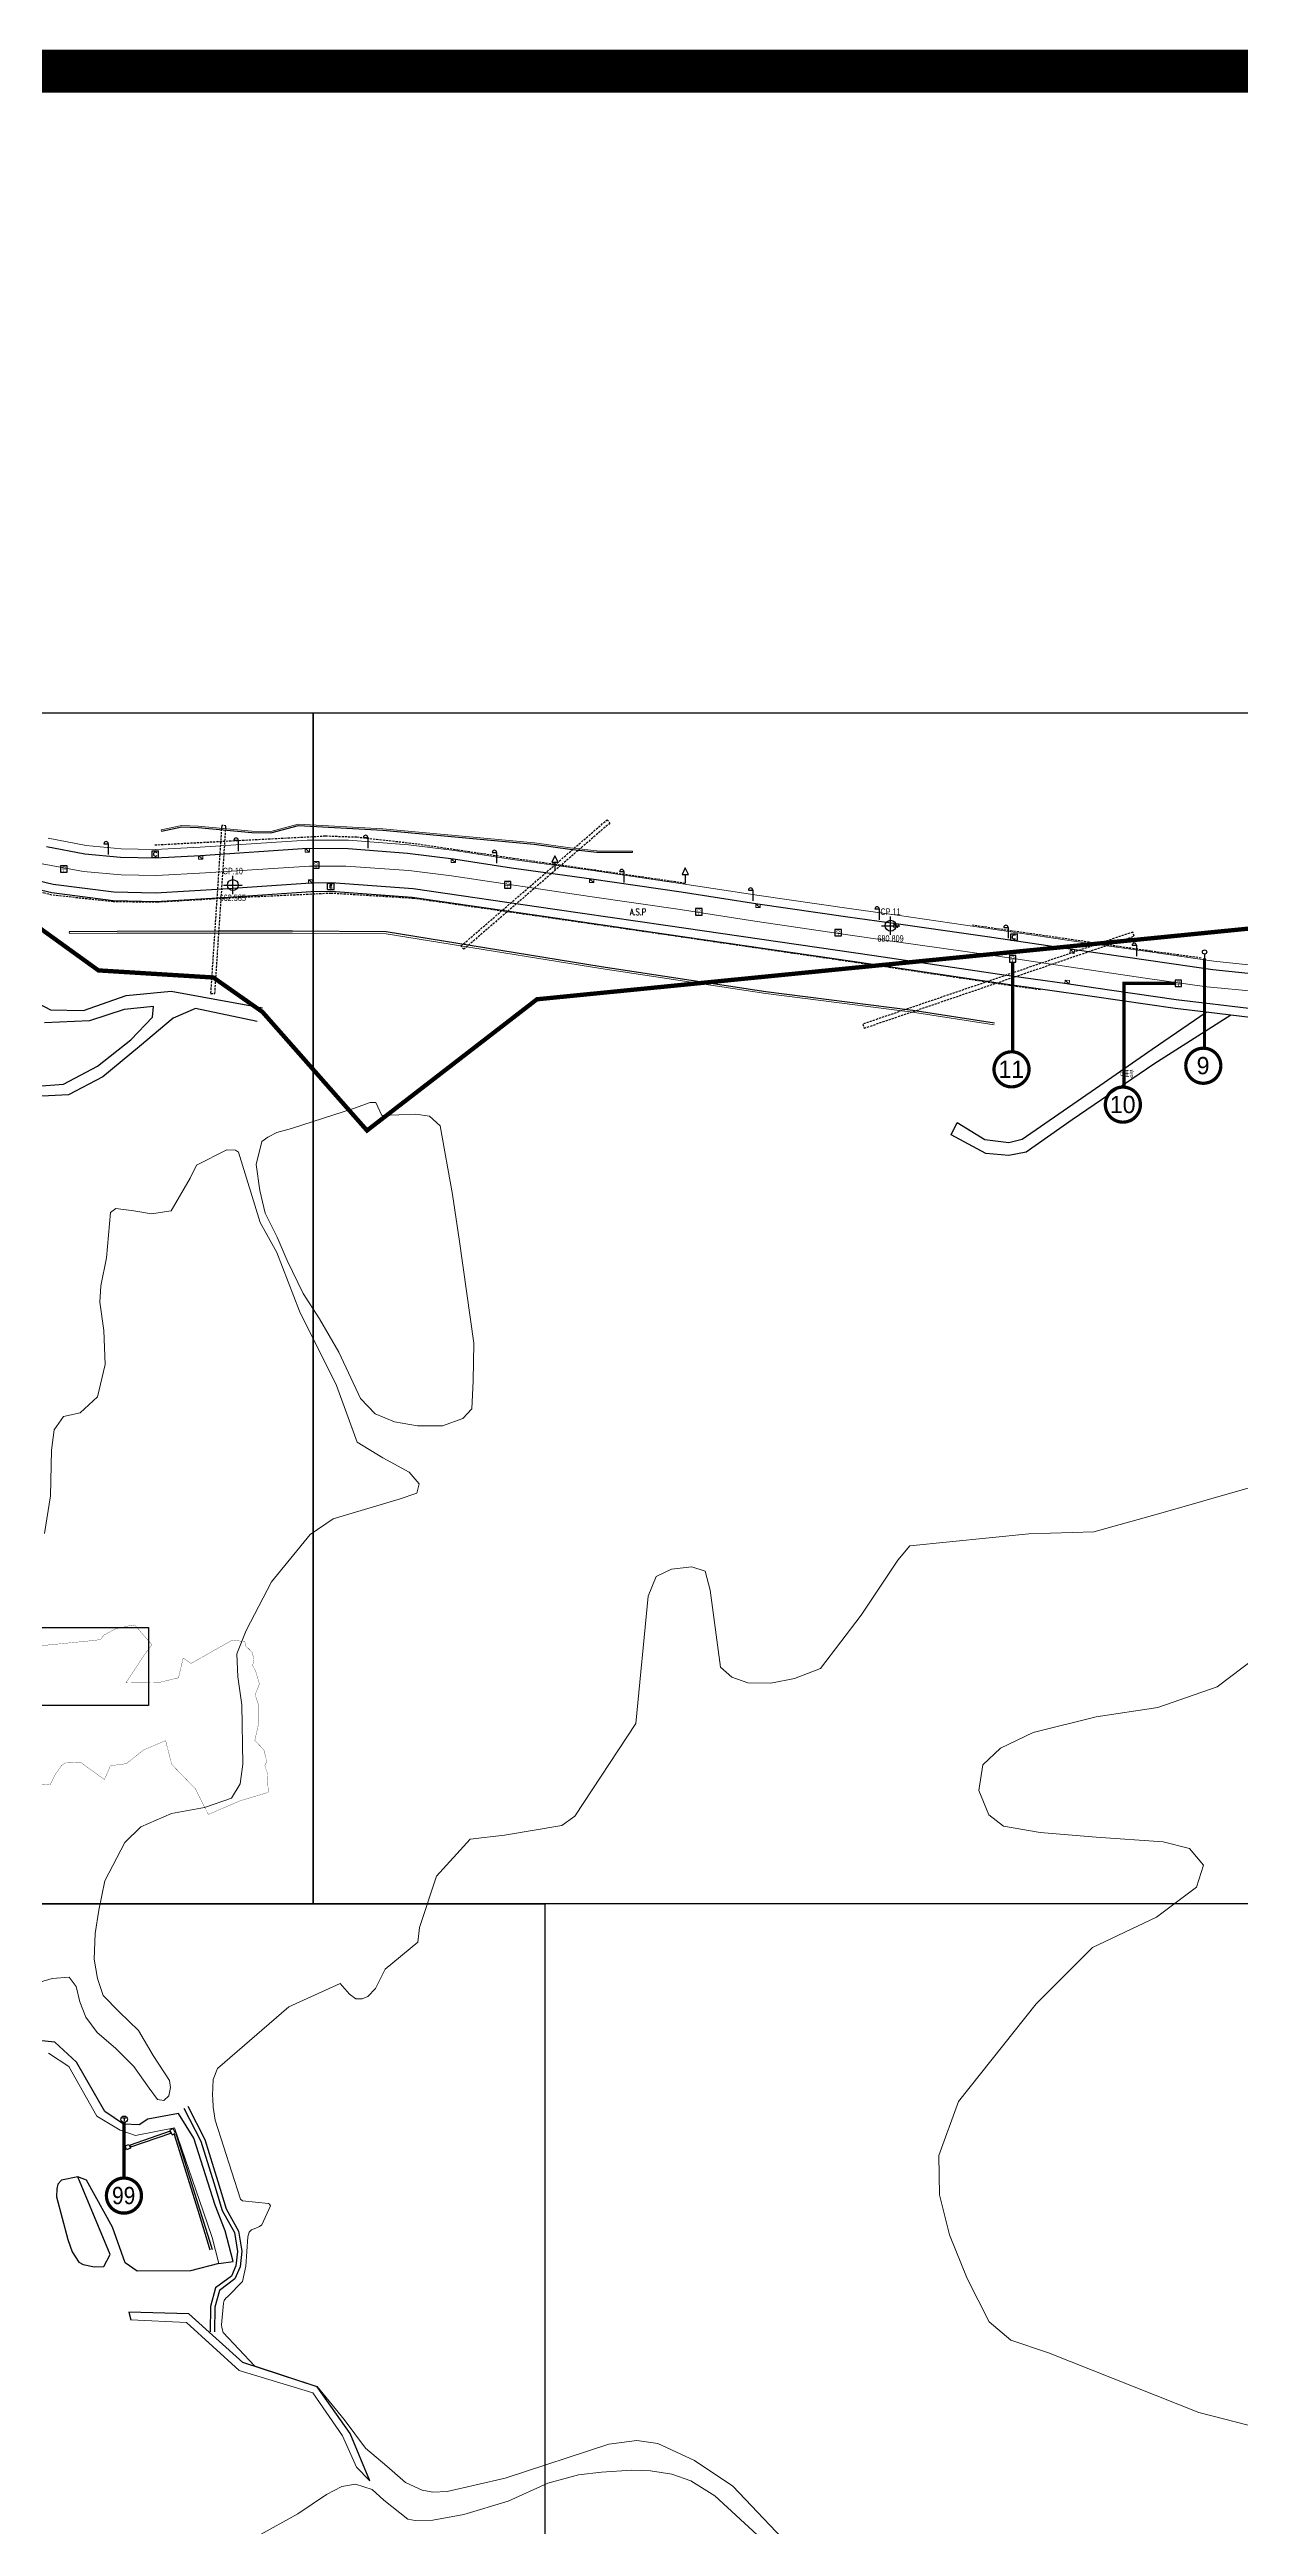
# Model space of a CAD drawing. Extents: x 120542 to 122291, y 586607 to 587713.
# Drawn here: x 121195 to 121470, y 587141 to 587713 of the extents above; entities that cross this region are included whole.
import ezdxf
from ezdxf.enums import TextEntityAlignment as Align

# ---------------------------------------------------------------- set-up
doc = ezdxf.new("R2010")
doc.units = 0
doc.header["$MEASUREMENT"] = 0
doc.set_wipeout_variables(frame=1)
doc.linetypes.add('DASHED', pattern=[0.75, 0.5, -0.25])
doc.linetypes.add('PHANTOM2', pattern=[1.25, 0.625, -0.125, 0.125, -0.125, 0.125, -0.125])
for name, color, linetype in [('_0넘버링', 7, 'Continuous'), ('_조사구역', 6, 'Continuous'), ('가드레일', 114, 'Continuous'), ('가로등', 7, 'Continuous'), ('기준점', 1, 'Continuous'), ('도로_보도블럭', 202, 'Continuous'), ('도로_비포장', 27, 'Continuous'), ('도로_아스콘', 1, 'Continuous'), ('석축_상단', 25, 'SUKCHUK'), ('수로(관)', 144, 'DASHED'), ('수로(유형)', 144, 'Continuous'), ('옹벽_상단', 2, 'ONGBYUCK'), ('우수맨홀', 5, 'Continuous'), ('주의표지판', 1, 'Continuous'), ('지시표지판', 7, 'Continuous'), ('지형_상단', 7, 'SUNGJEULTO'), ('집수정', 4, 'Continuous'), ('통신맨홀', 3, 'Continuous'), ('통신주', 2, 'Continuous'), ('한전맨홀', 4, 'Continuous')]:
    doc.layers.add(name, color=color, linetype=linetype)
for name, color, linetype, lineweight in [('도로-경계석보차도', 134, 'Continuous', 18), ('바닥재질', 254, 'Continuous', 20), ('밭', 3, 'Continuous', 18), ('석축_하단', 30, 'Continuous', 18), ('옹벽_하단', 2, 'Continuous', 18), ('우수받이', 122, 'Continuous', 18), ('잡종지', 53, 'Continuous', 18), ('중앙선', 2, 'Continuous', 18)]:
    doc.layers.add(name, color=color, linetype=linetype, lineweight=lineweight)
doc.styles.add('GHS', font='simplex.shx', dxfattribs={"bigfont": 'ngsw.shx'})
doc.styles.add('JKS_FONT', font='', dxfattribs={"height": 1.5})
doc.styles.add('sks-ghs', font='romans.shx', dxfattribs={"bigfont": 'ghs.shx'})
doc.styles.get('JKS_FONT').set_extended_font_data('Expo M')
doc.linetypes.add('ONGBYUCK', pattern='A,1,0,[")",sks-ghs,S=0.5,R=90,X=0.5,Y=0],2', length=3)
doc.linetypes.add('SUKCHUK', pattern='A,1,["V",sks-ghs,S=0.5,R=0,X=0.5,Y=0],0.25,["V",sks-ghs,S=0.5,R=0,X=0.5,Y=0],0.25,["V",sks-ghs,S=0.5,R=0,X=0.5,Y=0],1', length=2.5)
doc.linetypes.add('SUNGJEULTO', pattern='A,0.25,["|",sks-ghs,S=0.3,R=0,X=0.5,Y=0.1],0.55,["|",sks-ghs,S=0.15,R=0,X=0.5,Y=0.05],0.25', length=1.05)

# ---------------------------------------------------------------- blocks, each defined once
blk = doc.blocks.new('기준점')
at = {"layer": '기준점', "linetype": 'Continuous'}
for p, q in [((-2.12, 0), (2.12, 0)), ((0, -2.12), (0, 2.12))]:
    blk.add_line(p, q, dxfattribs=at)
blk.add_circle((0, 0), 1.27, dxfattribs=at)
blk = doc.blocks.new('우수받이')
at = {"layer": '우수받이'}
for points in [[(-0.5, 0), (0.5, 0), (0.5, -0.8), (-0.5, -0.8), (-0.5, 0)], [(-0.5, 0), (0.5, -0.8)]]:
    blk.add_lwpolyline(points, dxfattribs=at)
blk = doc.blocks.new('가로등')
at = {"layer": '가로등'}
for points in [[(-1, 2.5), (0, 2.5)], [(0, 2.5), (0, 0)]]:
    blk.add_lwpolyline(points, dxfattribs=at)
blk.add_arc((-0.5, 2.5), 0.5, 0, 180, dxfattribs=at)
blk = doc.blocks.new('한전맨홀')
at = {"layer": '한전맨홀'}
for points in [[(-0.75, -0.75), (-0.75, 0.75)], [(-0.75, 0.75), (0.75, 0.75)], [(0.296, 0.374), (-0.228, 0.374), (-0.228, -0.368), (0.302, -0.368)], [(0.228, 0), (-0.228, 0)], [(0.75, -0.75), (0.75, 0.75)], [(-0.75, -0.75), (0.75, -0.75)]]:
    blk.add_lwpolyline(points, dxfattribs=at)
blk = doc.blocks.new('주의표지판')
at = {"layer": '주의표지판'}
for points in [[(0, 3.5), (-0.75, 2)], [(-0.75, 2), (0.75, 2)], [(0.75, 2), (0, 3.5)], [(0, 2), (0, 0)]]:
    blk.add_lwpolyline(points, dxfattribs=at)
blk = doc.blocks.new('지시표지판')
at = {"layer": '지시표지판'}
blk.add_line((0, 1), (0, 0), dxfattribs=at)
blk.add_ellipse((0, 1.5), major_axis=(0, 0.5), ratio=0.999999, start_param=-1.570795, end_param=4.71239, dxfattribs=at)
blk = doc.blocks.new('통신맨홀')
at = {"layer": '통신맨홀', "linetype": 'Continuous'}
for points in [[(-0.75, 0.75), (0.75, 0.75)], [(-0.75, -0.75), (-0.75, 0.75)], [(0.75, -0.75), (0.75, 0.75)], [(-0.75, -0.75), (0.75, -0.75)]]:
    blk.add_lwpolyline(points, dxfattribs=at)
blk.add_arc((0, 0), 0.458, 45, 314, dxfattribs=at)
blk = doc.blocks.new('우수맨홀')
at = {"layer": '우수맨홀', "linetype": 'Continuous'}
blk.add_lwpolyline([(0.75, 0.75), (-0.75, 0.75), (-0.75, -0.75), (0.75, -0.75), (0.75, 0.75)], dxfattribs=at)
at = {"layer": '우수맨홀', "linetype": 'Continuous', "style": 'GHS'}
blk.add_text('우', height=1, dxfattribs=at).set_placement((0, -0.02, -2), align=Align.MIDDLE)
blk = doc.blocks.new('통신주')
at = {"layer": '통신주', "flags": 128}
for points in [[(-0.37, 0.31), (0.35, 0.31)], [(0, 0.31), (0, -0.42)]]:
    blk.add_lwpolyline(points, dxfattribs=at)
at = {"layer": '통신주'}
blk.add_circle((0, 0), 0.75, dxfattribs=at)

msp = doc.modelspace()

# ---------------------------------------------------------------- linework, layer by layer
at = {"color": 0, "const_width": 10}
msp.add_lwpolyline([(120547.18, 587708.18), (122285.63, 587708.18), (122285.63, 586611.66), (120547.18, 586611.66)], close=True, dxfattribs=at)
msp.add_lwpolyline([(120547.18, 587708.18), (122285.63, 587708.18), (122285.63, 586611.66), (120547.18, 586611.66)], close=True, dxfattribs=at)
for points in [[(120805.5, 587285), (120805.5, 587560), (121255.5, 587560), (121255.5, 587285), (120805.5, 587285)], [(121255.5, 587285), (121255.5, 587560), (121705.5, 587560), (121705.5, 587285), (121255.5, 587285)], [(120859, 587010), (120859, 587285), (121309, 587285), (121309, 587010), (120859, 587010)]]:
    msp.add_lwpolyline(points)
at = {"layer": '_0넘버링', "linetype": 'Continuous', "const_width": 0.75, "flags": 128}
for points in [[(121417.11, 587502.47), (121417.11, 587481.81)], [(121461.42, 587503.3), (121461.42, 587482.64)], [(121454.62, 587497.55), (121442.84, 587497.55), (121442.84, 587473.66)]]:
    msp.add_lwpolyline(points, dxfattribs=at)
for points, elevation in [([(121412.78, 587477.71, -1), (121420.88, 587477.71, -1)], -716), ([(121457.09, 587478.54, -1), (121465.19, 587478.54, -1)], -716), ([(121438.51, 587469.56, -1), (121446.61, 587469.56, -1)], -716), ([(121207.7, 587217.66, -1), (121215.8, 587217.66, -1)], 608)]:
    msp.add_lwpolyline(points, format="xyb", close=True, dxfattribs=dict(at, elevation=elevation))
at = {"layer": '_0넘버링', "linetype": 'Continuous', "const_width": 0.75, "elevation": 608, "flags": 128}
msp.add_lwpolyline([(121211.75, 587234.52), (121211.75, 587221.71)], dxfattribs=at)
at = {"layer": '_조사구역', "color": 1, "linetype": 'PHANTOM2', "ltscale": 10, "const_width": 1, "flags": 128}
msp.add_lwpolyline([(120942.73, 587386.16), (120969.77, 587373.17), (120970.39, 587355.26), (120996.29, 587307.6), (121014.99, 587313.66), (121016.02, 587277.86), (121047.83, 587241.4), (121037.77, 587223.26), (121063.21, 587189.12), (121067.26, 587176.25), (121077.98, 587158.53), (121078.75, 587148.73), (121085.96, 587140.35), (121088.79, 587120.65), (121118.55, 587113.52), (121147.24, 587044.94), (120862.79, 587014.52), (120854.87, 586964.35), (120887.03, 586933.69), (120856.91, 586913.09), (120845.14, 586891.51), (120835.39, 586877.63), (120823.7, 586865.29), (120771.16, 586826.09), (120831.32, 586803.5), (120866.24, 586814.66), (120890.52, 586752.11), (120934.32, 586765.96), (120985.17, 586829.53), (121013.59, 586807.2), (121028.45, 586804.98), (121064.67, 586804.08), (121086.32, 586710.01), (121112.13, 586724.4), (121131.77, 586719.51), (121179.99, 586733.06), (121203.55, 586842.49), (121212.05, 586846.4), (121187.19, 586899.13), (121247.41, 586973.95), (121253.28, 586973.7), (121268.7, 586987.04), (121277.57, 587010.52), (121307.56, 587010.67), (121320.26, 587005.27), (121334.53, 587007.69), (121358.36, 587005.3), (121377.01, 587042.97), (121399.54, 587073.97), (121413.69, 587082.99), (121464.57, 587085.36), (121492.22, 587065.33), (121549.85, 587023.61), (121571.25, 587072.4), (121627.06, 587079.46), (121687.79, 587127.69), (121765.91, 587161.14), (121787.7, 587076.86), (121871.05, 586990.75), (121916.73, 586900.5), (122030.17, 586949.19), (122128.5, 586978.21), (122124.52, 587047.59), (122116.24, 587072.33), (122123.19, 587086.44), (122112.92, 587128.07), (122080.89, 587161.55), (122095.32, 587225.96), (122094.86, 587283.94), (122081.68, 587322.9), (122092.65, 587349.17), (122097.02, 587360.59), (122084.13, 587404.24), (122073.39, 587425.61), (122076.86, 587447.62), (122074.44, 587460.5), (122072.5, 587470.82), (122059.86, 587484.02), (122048.86, 587494.28), (122045.6, 587510.39), (122000.94, 587515.2), (121855.6, 587433.14), (121827.86, 587452.06), (121811.36, 587382.45), (121746.85, 587366.99), (121710.16, 587366.44), (121625.79, 587365.18), (121668.35, 587429.01), (121684.54, 587454.25), (121695.8, 587469.72), (121717.52, 587499.53), (121656.51, 587568.96), (121635.67, 587565.59), (121586.87, 587554.29), (121547.43, 587532.99), (121536.15, 587517.51), (121511.71, 587514.18), (121307.18, 587493.88), (121267.91, 587463.58), (121243.76, 587490.95), (121232.41, 587498.91), (121205.85, 587500.55), (121174.8, 587522.94), (121143.22, 587537.24), (121123.8, 587545.84), (121113.64, 587566.46), (121103.26, 587558.24), (121056.07, 587553.66), (121033.41, 587552.73), (121024.03, 587549.68), (121003.93, 587541.06), (120973.53, 587523.84), (120933.05, 587538.5), (120929.86, 587539.23), (120929.58, 587539.29), (120922.09, 587540.99), (120800.6, 587545.64), (120748.17, 587511.92), (120773.67, 587466.36), (120785.63, 587461.4), (120792.72, 587449.91), (120813.97, 587451.16), (120822.53, 587441.61), (120841.91, 587438.02), (120843.52, 587397.73), (120864.66, 587397.07), (120869.81, 587387.35), (120896.01, 587373.79)], close=True, dxfattribs=at)
at = {"layer": '가드레일', "linetype": 'DASHED'}
for p, q in [((121218.87, 587529.54, 660.62), (121258.31, 587531.61, 665.43)), ((121258.31, 587531.61, 665.43), (121265.58, 587531.36, 666.19)), ((121265.58, 587531.36, 666.19), (121278.93, 587529.85, 667.9)), ((121278.93, 587529.85, 667.9), (121288.93, 587528.4, 669.04)), ((121288.93, 587528.4, 669.04), (121301.72, 587526.47, 670.63)), ((121195.12, 587517.94, 658.46), (121180.98, 587521.56, 657.08)), ((121301.72, 587526.47, 670.63), (121320.95, 587523.71, 672.74)), ((121320.95, 587523.71, 672.74), (121341.46, 587520.73, 675.2)), ((121209.29, 587516.39, 659.77), (121195.12, 587517.94, 658.46)), ((121219.46, 587516.28, 660.87), (121209.29, 587516.39, 659.77)), ((121234.96, 587517.19, 662.54), (121219.46, 587516.28, 660.87)), ((121259.62, 587518.34, 665.48), (121234.96, 587517.19, 662.54)), ((121278.71, 587517.16, 667.83), (121259.62, 587518.34, 665.48)), ((121311.01, 587512.54, 671.72), (121278.71, 587517.16, 667.83)), ((121337.92, 587508.63, 674.98), (121311.01, 587512.54, 671.72)), ((121448.95, 587505, 688.12), (121407.8, 587510.99, 683.16)), ((121385.53, 587501.67, 680.68), (121337.92, 587508.63, 674.98)), ((121460.65, 587503.4, 689.63), (121448.95, 587505, 688.12)), ((121416.37, 587497.05, 684.43), (121385.53, 587501.67, 680.68)), ((121423.45, 587496.07, 685.3), (121416.37, 587497.05, 684.43))]:
    msp.add_line(p, q, dxfattribs=at)
at = {"layer": '도로-경계석보차도'}
for p, q in [((121203, 587529.37, 658.66), (121194.23, 587531.05, 657.83)), ((121211.1, 587528.59, 659.65), (121203, 587529.37, 658.66)), ((121219, 587528.43), (121211.1, 587528.59, 659.65)), ((121229.35, 587529.03), (121219, 587528.43)), ((121254.08, 587530.66, 665.06), (121229.35, 587529.03, 661.95)), ((121263.63, 587530.6, 666.07), (121254.08, 587530.66, 665.06)), ((121277.48, 587529.56, 667.81), (121263.63, 587530.6, 666.07)), ((121288.14, 587528.23, 669.03), (121277.48, 587529.56, 667.81)), ((121301.55, 587526.17, 670.53), (121288.14, 587528.23, 669.03)), ((121320.09, 587523.6, 672.69), (121301.55, 587526.17, 670.53)), ((121340.77, 587520.57, 675.25), (121320.09, 587523.6, 672.69)), ((121358.54, 587517.83, 677.35), (121340.77, 587520.57, 675.25)), ((121379.31, 587514.84, 679.97), (121358.54, 587517.83, 677.35)), ((121390.42, 587513.27, 681.17), (121379.31, 587514.84, 679.97)), ((121412.54, 587510.11, 683.61), (121390.42, 587513.27, 681.17)), ((121431.21, 587507.32, 685.88), (121412.54, 587510.11, 683.61)), ((121448.76, 587504.84, 688.15), (121431.21, 587507.32, 685.88)), ((121463.57, 587502.7, 689.89), (121448.76, 587504.84, 688.15)), ((121473.08, 587501.65, 691.11), (121463.57, 587502.7, 689.89))]:
    msp.add_line(p, q, dxfattribs=at)
at = {"layer": '도로_보도블럭'}
for p, q in [((121195.06, 587518.44, 658.37), (121181.95, 587521.54, 657.04)), ((121209.28, 587516.58, 659.68), (121195.06, 587518.44, 658.37)), ((121219.1, 587516.39, 660.86), (121209.28, 587516.58, 659.68)), ((121234.75, 587517.31, 662.53), (121219.1, 587516.39, 660.86)), ((121255, 587518.66, 664.84), (121234.75, 587517.31, 662.53)), ((121259.59, 587518.78, 665.46), (121255, 587518.66, 664.84)), ((121278.35, 587517.37, 667.76), (121259.59, 587518.78, 665.46)), ((121308.76, 587512.98, 671.45), (121278.35, 587517.37, 667.76)), ((121336.59, 587508.94, 674.84), (121308.76, 587512.98, 671.45)), ((121384.83, 587501.91, 680.59), (121336.59, 587508.94, 674.84)), ((121413.77, 587497.63, 684.16), (121384.83, 587501.91, 680.59)), ((121435.46, 587494.56, 686.62), (121413.77, 587497.63, 684.16)), ((121454.63, 587491.79, 689.16), (121435.46, 587494.56, 686.62)), ((121461.78, 587490.92, 690.05), (121454.63, 587491.79, 689.16)), ((121467.47, 587490.23, 690.77), (121461.78, 587490.92, 690.05)), ((121472, 587489.68, 691.33), (121467.47, 587490.23, 690.77))]:
    msp.add_line(p, q, dxfattribs=at)
at = {"layer": '도로_비포장'}
for p, q in [((121186.49, 587495.8, 649.67), (121194.77, 587491.46, 649.17)), ((121202.43, 587491.26, 648.83), (121212.26, 587494.73, 648.26)), ((121212.26, 587494.73, 648.26), (121222.68, 587495.72, 647.4)), ((121222.68, 587495.72, 647.4), (121229.79, 587494.46, 647.39)), ((121229.79, 587494.46, 647.39), (121243.78, 587491.88, 647.51)), ((121203.8, 587488.88, 648.68), (121193.39, 587488.41, 649.19)), ((121194.77, 587491.46, 649.17), (121202.43, 587491.26, 648.83)), ((121211.82, 587491.52, 648.16), (121203.8, 587488.88, 648.68)), ((121218.57, 587492.23, 647.17), (121211.82, 587491.52, 648.16)), ((121213.35, 587484.49, 644.96), (121218.38, 587489.77, 646.62)), ((121223.11, 587489.5, 647.13), (121215.32, 587482.99, 645.1)), ((121218.38, 587489.77, 646.62), (121218.57, 587492.23, 647.17)), ((121228.25, 587491.76, 647.26), (121223.11, 587489.5, 647.13)), ((121242.5, 587488.74, 647.39), (121228.25, 587491.76, 647.26)), ((121449.3, 587482.4, 688.83), (121461.78, 587490.92, 690.05)), ((121467.48, 587490.23, 690.77), (121449.7, 587478.91, 688.7)), ((121205.67, 587478.43, 643.65), (121213.35, 587484.49, 644.96)), ((121215.32, 587482.99, 645.1), (121206.89, 587475.99, 643.59)), ((121437.27, 587473.97, 686.83), (121449.3, 587482.4, 688.83)), ((121197.81, 587474.29, 643.32), (121205.67, 587478.43, 643.65)), ((121206.89, 587475.99, 643.59), (121198.91, 587471.82, 643.38)), ((121449.7, 587478.91, 688.7), (121430.85, 587466.03, 685.7)), ((121198.91, 587471.82, 643.38), (121191.22, 587471.43, 643.08)), ((121191.69, 587473.84, 643.15), (121197.81, 587474.29, 643.32)), ((121419.28, 587461.55, 683.8), (121437.27, 587473.97, 686.83)), ((121402.85, 587462.56, 681.76), (121404.27, 587465.46, 682.07)), ((121404.27, 587465.46, 682.07), (121410.67, 587461.49, 682.72)), ((121430.85, 587466.03, 685.7), (121420.19, 587458.62, 683.69)), ((121410.9, 587458.3, 682.56), (121402.85, 587462.56, 681.76)), ((121410.67, 587461.49, 682.72), (121416.2, 587460.85, 683.38)), ((121416.24, 587457.84, 683.17), (121410.9, 587458.3, 682.56)), ((121416.2, 587460.85, 683.38), (121419.28, 587461.55, 683.8)), ((121420.19, 587458.62, 683.69), (121416.24, 587457.84, 683.17))]:
    msp.add_line(p, q, dxfattribs=at)
at = {"layer": '도로_아스콘'}
for p, q in [((121202.71, 587527.39, 658.43), (121193.84, 587529.09, 657.57)), ((121210.99, 587526.59, 659.36), (121202.71, 587527.39, 658.43)), ((121229.47, 587527.03, 661.69), (121219.04, 587526.43, 660.38)), ((121254.14, 587528.66, 664.79), (121229.47, 587527.03, 661.69)), ((121263.54, 587528.6, 665.86), (121254.14, 587528.66, 664.79)), ((121277.29, 587527.57, 667.51), (121263.54, 587528.6, 665.86)), ((121287.86, 587526.25, 668.72), (121277.29, 587527.57, 667.51)), ((121195.42, 587520.41, 658.12), (121182.43, 587523.48, 656.87)), ((121219.04, 587526.43, 660.38), (121210.99, 587526.59, 659.36)), ((121301.26, 587524.19, 670.28), (121287.86, 587526.25, 668.72)), ((121319.8, 587521.62, 672.43), (121301.26, 587524.19, 670.28)), ((121340.48, 587518.59, 674.88), (121319.8, 587521.62, 672.43)), ((121209.43, 587518.58, 659.52), (121195.42, 587520.41, 658.12)), ((121219.07, 587518.39, 660.55), (121209.43, 587518.58, 659.52)), ((121234.63, 587519.3, 662.25), (121219.07, 587518.39, 660.55)), ((121254.91, 587520.66, 664.64), (121234.63, 587519.3, 662.25)), ((121259.64, 587520.78, 665.23), (121254.91, 587520.66, 664.64)), ((121278.57, 587519.36, 667.59), (121259.64, 587520.78, 665.23)), ((121311.31, 587514.63, 671.5), (121278.57, 587519.36, 667.59)), ((121358.24, 587515.85, 677.07), (121340.48, 587518.59, 674.88)), ((121379.02, 587512.86, 679.56), (121358.24, 587515.85, 677.07)), ((121336.88, 587510.91, 674.56), (121311.31, 587514.63, 671.5)), ((121385.12, 587503.89, 680.31), (121336.88, 587510.91, 674.56)), ((121390.14, 587511.29, 680.83), (121379.02, 587512.86, 679.56)), ((121412.26, 587508.13, 683.41), (121390.14, 587511.29, 680.83)), ((121430.92, 587505.34, 685.7), (121412.26, 587508.13, 683.41)), ((121448.48, 587502.86, 687.85), (121430.92, 587505.34, 685.7)), ((121414.06, 587499.61, 683.86), (121385.12, 587503.89, 680.31)), ((121429.62, 587497.47, 685.67), (121414.06, 587499.61, 683.86)), ((121463.31, 587500.72, 689.75), (121448.48, 587502.86, 687.85)), ((121472.93, 587499.65, 690.95), (121463.31, 587500.72, 689.75)), ((121435.75, 587496.54, 686.45), (121429.62, 587497.47, 685.67)), ((121454.9, 587493.77, 688.97), (121435.75, 587496.54, 686.45)), ((121472.96, 587491.6, 691.19), (121454.9, 587493.77, 688.97))]:
    msp.add_line(p, q, dxfattribs=at)
at = {"layer": '밭'}
for points in [[(121242.77, 587139.08), (121251.94, 587144.17), (121258.53, 587148.61), (121262.12, 587150.52), (121265.28, 587151.03), (121269.07, 587149.79), (121269.07, 587149.79), (121271.77, 587147.32), (121277.37, 587142.94)], [(121277.37, 587142.94), (121279.03, 587142.63), (121283.1, 587142.75), (121290.3, 587144.03), (121300.51, 587147.1), (121309.72, 587151.22), (121316.75, 587153.15), (121322.12, 587153.83), (121329.07, 587154.25), (121333.42, 587154.08), (121338.38, 587153.35), (121342.76, 587151.76), (121348.25, 587148.34), (121348.25, 587148.34), (121358.04, 587139.33)]]:
    msp.add_lwpolyline(points, dxfattribs=at)
at = {"layer": '석축_상단'}
for p, q in [((121195.76, 587253.1, 607.6), (121186.03, 587254.11, 608.04)), ((121200.81, 587248.45, 608.34), (121195.76, 587253.1, 607.6)), ((121207.33, 587237.11, 607.37), (121200.81, 587248.45, 608.34)), ((121211.65, 587234.13, 609.83), (121207.33, 587237.11, 607.37)), ((121217.27, 587235.34, 610.46), (121215.26, 587233.97, 608.46)), ((121224.38, 587236.58, 611.26), (121217.27, 587235.34, 610.46)), ((121227.9, 587230.89, 610.6), (121224.38, 587236.58, 611.26)), ((121215.26, 587233.97, 608.46), (121211.65, 587234.13, 607.83)), ((121232.83, 587215.43, 608.95), (121227.9, 587230.89, 610.6)), ((121235.15, 587209.54, 608.31), (121232.83, 587215.43, 608.95)), ((121236.99, 587202.42, 608.12), (121235.15, 587209.54, 608.31)), ((121233.7, 587201.96, 605.97), (121236.99, 587202.42, 607.57)), ((121226.74, 587190.36, 602.24), (121212.91, 587190.76, 601.4)), ((121212.91, 587190.76, 601.4), (121213.38, 587188.99, 600.1)), ((121239.2, 587179.14, 600.88), (121226.74, 587190.36, 602.24)), ((121256.39, 587173.51, 601.55), (121239.2, 587179.14, 600.88)), ((121264.03, 587162.7, 602), (121256.39, 587173.51, 601.55)), ((121268.56, 587151.79, 602.39), (121264.03, 587162.7, 602))]:
    msp.add_line(p, q, dxfattribs=at)
at = {"layer": '석축_하단'}
for p, q in [((121199.05, 587247.48, 606.04), (121194.29, 587250.53, 606.36)), ((121205.46, 587235.96, 605.63), (121199.05, 587247.48, 606.04)), ((121210.9, 587232.77, 606.39), (121205.46, 587235.96, 605.63)), ((121214.4, 587231.51, 606.28), (121210.9, 587232.77, 606.39)), ((121223.41, 587233.29, 606.29), (121214.4, 587231.51, 606.28)), ((121230.04, 587214.07, 606.41), (121223.41, 587233.29, 606.29)), ((121232.11, 587207.99, 606.21), (121230.04, 587214.07, 606.41)), ((121233.7, 587201.96, 605.97), (121232.11, 587207.99, 606.21)), ((121226.22, 587188.36, 600.28), (121213.38, 587188.99, 600.1)), ((121238.34, 587177.28, 600.25), (121226.22, 587188.36, 600.28)), ((121255.4, 587172.12, 600.27), (121238.34, 587177.28, 600.25)), ((121262.27, 587162.17, 600.14), (121255.4, 587172.12, 600.27)), ((121265.51, 587154.98, 600.17), (121262.27, 587162.17, 600.14)), ((121268.56, 587151.79, 602.39), (121265.51, 587154.98, 600.17))]:
    msp.add_line(p, q, dxfattribs=at)
at = {"layer": '수로(관)'}
for points in [[(121234.33, 587534), (121231.77, 587495.24), (121232.76, 587495.18), (121235.33, 587533.94), (121234.33, 587534)], [(121324.05, 587534.6), (121290.27, 587505.42), (121289.62, 587506.18), (121323.4, 587535.35), (121324.05, 587534.6)], [(121444.84, 587509.41), (121382.46, 587488.16), (121382.79, 587487.21), (121445.17, 587508.47), (121444.84, 587509.41)]]:
    msp.add_lwpolyline(points, dxfattribs=at)
at = {"layer": '수로(유형)'}
for points in [[(121225.6, 587237.87), (121229.52, 587230.2), (121232.52, 587220.64), (121234.43, 587214.21), (121237.29, 587209.1), (121237.96, 587204.76), (121237.63, 587201.44), (121236.6, 587199.08), (121232.94, 587196.38), (121231.72, 587192.07), (121231.71, 587186.2)], [(121226.49, 587238.32), (121230.45, 587230.58), (121233.48, 587220.94), (121235.36, 587214.6), (121238.25, 587209.43), (121238.96, 587204.79), (121238.61, 587201.19), (121237.41, 587198.43), (121233.81, 587195.78), (121232.72, 587191.93), (121232.71, 587186.2)], [(121213.32, 587228.91), (121222.56, 587232.08), (121222.42, 587232.51), (121213.18, 587229.33), (121213.32, 587228.91)], [(121231.66, 587205.06), (121231.07, 587207.13), (121228.88, 587214.19), (121223.41, 587231.65), (121223.84, 587231.78), (121229.31, 587214.32), (121231.5, 587207.24), (121232.1, 587205.18)]]:
    msp.add_lwpolyline(points, dxfattribs=at)
at = {"layer": '옹벽_상단'}
for p, q in [((121220.39, 587532.7, 661.36), (121225.16, 587533.69, 661.29)), ((121225.16, 587533.69, 661.29), (121228.87, 587533.52, 661.44)), ((121228.87, 587533.52, 661.44), (121241.3, 587532.37, 662.95)), ((121245.69, 587532.33, 663.58), (121252.06, 587534.03, 664.09)), ((121252.06, 587534.03, 664.09), (121271.54, 587532.91, 666.37)), ((121271.54, 587532.91, 666.37), (121306.56, 587529.69, 670.51)), ((121241.3, 587532.37, 662.95), (121245.69, 587532.33, 663.58)), ((121306.56, 587529.69, 670.51), (121314.8, 587528.54, 671.53)), ((121314.8, 587528.54, 671.53), (121320.99, 587527.86, 672.12)), ((121320.99, 587527.86, 672.12), (121329.23, 587527.82, 672.36)), ((121210.21, 587509.53, 656.12), (121199.13, 587509.46, 655.33)), ((121233.85, 587509.58, 657.2), (121210.21, 587509.53, 656.12)), ((121250.67, 587509.58, 659.33), (121233.85, 587509.58, 657.2)), ((121272.35, 587509.42, 661.42), (121250.67, 587509.58, 659.33)), ((121322.01, 587501.39, 667.65), (121272.35, 587509.42, 661.42)), ((121360.09, 587495.62, 672.7), (121322.01, 587501.39, 667.65)), ((121394.02, 587491.29, 677.18), (121360.09, 587495.62, 672.7)), ((121412.9, 587488.4, 680.66), (121394.02, 587491.29, 677.18))]:
    msp.add_line(p, q, dxfattribs=at)
at = {"layer": '옹벽_하단'}
for p, q in [((121220.33, 587533), (121225.14, 587533.99)), ((121220.39, 587532.7, 661.36), (121220.33, 587533)), ((121225.14, 587533.99), (121228.89, 587533.82)), ((121228.89, 587533.82), (121241.31, 587532.67)), ((121241.31, 587532.67), (121245.66, 587532.64)), ((121245.66, 587532.64), (121252.03, 587534.33)), ((121252.03, 587534.33), (121271.56, 587533.21)), ((121271.56, 587533.21), (121306.6, 587529.99)), ((121306.6, 587529.99), (121314.84, 587528.84)), ((121314.84, 587528.84), (121321.01, 587528.16)), ((121321.01, 587528.16), (121329.24, 587528.12)), ((121329.24, 587528.12), (121329.23, 587527.82, 672.36)), ((121199.13, 587509.46, 655.33), (121199.14, 587509.06)), ((121199.14, 587509.06, 652.22), (121210.21, 587509.13, 652.85)), ((121210.21, 587509.13, 652.85), (121233.85, 587509.18, 654.19)), ((121233.85, 587509.18, 654.19), (121250.67, 587509.18, 655.25)), ((121250.67, 587509.18, 655.25), (121272.32, 587509.02, 657.87)), ((121272.32, 587509.02, 657.87), (121321.95, 587500.99, 663.32)), ((121321.95, 587500.99, 663.32), (121360.03, 587495.23, 669.8)), ((121360.03, 587495.23, 669.8), (121393.96, 587490.89, 674.77)), ((121393.96, 587490.89, 674.77), (121412.84, 587488.01, 677.25))]:
    msp.add_line(p, q, dxfattribs=at)
at = {"layer": '잡종지', "flags": 128}
for points in [[(121269.94, 587470.07), (121271.32, 587467.02), (121279.23, 587467.34), (121282.35, 587466.9), (121284.79, 587464.67), (121287.68, 587448.84), (121289.27, 587437.96), (121292.56, 587414.47), (121292.41, 587405.82), (121292.1, 587399.32), (121290.05, 587397.07), (121285.38, 587395.43), (121279.6, 587395.42), (121274.25, 587396.31), (121269.78, 587398.18), (121266.42, 587401.71), (121261.41, 587412.44), (121256.91, 587420.08), (121253.16, 587425.94), (121249.43, 587433.58), (121247.12, 587438.94), (121244.41, 587444.47), (121243.11, 587449.75), (121242.33, 587455.73), (121243.59, 587461.05), (121244.96, 587462.03), (121247.08, 587463.15), (121250.47, 587464.04), (121265.03, 587468.73), (121268.64, 587470.08), (121269.94, 587470.07)], [(121238.21, 587458.59), (121243.21, 587442.37), (121247.07, 587435.45), (121252.31, 587421.89), (121260.88, 587404.69), (121265.62, 587391.62), (121271.6, 587387.98), (121277.67, 587384.69), (121279.96, 587381.97), (121279.43, 587379.81), (121275.33, 587378.45), (121260.11, 587373.9), (121254.77, 587370.32), (121245.88, 587359.4), (121239.99, 587348.12), (121237.81, 587342.77), (121238.08, 587337.47), (121238.98, 587331), (121239.23, 587317.29), (121238.62, 587312.76), (121236.62, 587309.41), (121230.39, 587307.23), (121222.74, 587305.85), (121215.62, 587302.82), (121211.95, 587299.18), (121207.3, 587290.31), (121205.94, 587283.6), (121205.12, 587278.17), (121204.89, 587272.28), (121205.61, 587267.82), (121206.92, 587263.85), (121210.67, 587260.12), (121215.09, 587255.75), (121218.47, 587250.04), (121222.25, 587244.24), (121222.51, 587242.59), (121222.09, 587240.71), (121220.95, 587239.61), (121219.5, 587239.86), (121217.58, 587242.46), (121214.07, 587247.45), (121209.83, 587251.71), (121205.57, 587255.3), (121202.94, 587258.88), (121201.54, 587262.4), (121200.75, 587265.97), (121199.08, 587268.09), (121195.14, 587267.79), (121176.12, 587262.17)], [(121193.41, 587370.53), (121194.79, 587379.2), (121195.05, 587389.76), (121195.62, 587394.48), (121197.8, 587397.54), (121201.62, 587398.39), (121205.65, 587402.09), (121207.45, 587409.54), (121207.08, 587417.44), (121206.15, 587423.98), (121206.39, 587427.75), (121207.7, 587434.22), (121208.65, 587444.63), (121209.91, 587445.58), (121214.01, 587445.04), (121218.11, 587444.34), (121222.64, 587445.03), (121227.03, 587452.57), (121228.52, 587455.59), (121235.55, 587459.14), (121237.5, 587459.07), (121238.21, 587458.59)], [(121363.91, 587138.46), (121352.4, 587150.6), (121343.56, 587156.52), (121335.12, 587160.42), (121330.24, 587161.12), (121323.78, 587160.25), (121299.81, 587152.39), (121286.44, 587149.31), (121283.13, 587149.19), (121280.69, 587149.63), (121276.79, 587151.38), (121272.48, 587155.19), (121267.6, 587159.34), (121267.6, 587159.34), (121267.6, 587159.34), (121262.62, 587165.97), (121256.37, 587173.61), (121241.91, 587178.38), (121234.69, 587186.03), (121234.34, 587187.17), (121234.29, 587187.85), (121234.75, 587192.83), (121234.92, 587193.44), (121235.33, 587193.95), (121235.76, 587194.36), (121239.12, 587197.82), (121239.95, 587201.39), (121240.34, 587208.14), (121240.7, 587209.2), (121241.19, 587209.75), (121242.23, 587210.13), (121243.04, 587210.55), (121243.64, 587210.91), (121245.61, 587215.3), (121245.41, 587215.71), (121245.17, 587215.8), (121239.16, 587216.44), (121238.69, 587216.84), (121238.61, 587217.03), (121232.83, 587235.08), (121232.39, 587238.09), (121232.26, 587239.98), (121232.25, 587240.79), (121232.37, 587244.48), (121233.4, 587247), (121249.84, 587261.23), (121261.69, 587266.6), (121263.87, 587264.15), (121265.32, 587263.08), (121266.79, 587263.11), (121268.12, 587263.64), (121269.84, 587265.45), (121272.08, 587269.94), (121279.67, 587276.16), (121280.02, 587279.56), (121283.99, 587291.45), (121291.74, 587299.98), (121299.7, 587300.87), (121312.89, 587303.09), (121315.96, 587305.24), (121330.06, 587326.66), (121332.89, 587356.08), (121334.7, 587360.58), (121338.29, 587362.3), (121342.95, 587362.85), (121346.03, 587361.87), (121347.19, 587357.43), (121349.62, 587339.67), (121352.19, 587337.35), (121355.87, 587336.07), (121361.19, 587335.95), (121366.67, 587337.05), (121372.7, 587339.35), (121382.08, 587351.67), (121390.54, 587364.4), (121393.37, 587367.67), (121420.81, 587370.46), (121435.87, 587370.92), (121450.78, 587375.08), (121471.72, 587381.11)], [(121484.62, 587350.46), (121464.32, 587335.1), (121450.6, 587330.36), (121436.35, 587328.18), (121421.84, 587324.6), (121414.26, 587320.99), (121410.19, 587317.15), (121409.25, 587311.21), (121411.59, 587305.6), (121415.01, 587302.93), (121423.42, 587301.53), (121436.42, 587300.4), (121451.85, 587299.36), (121457.93, 587297.78), (121461.17, 587293.93), (121459.56, 587288.87), (121450.34, 587281.92), (121435.56, 587274.91), (121422.49, 587261.9), (121404.56, 587239.36), (121400.03, 587226.94), (121400.19, 587217.82), (121402.48, 587208.6), (121406.55, 587198.52), (121411.7, 587188.53), (121416.67, 587184.28), (121425.34, 587181.36), (121460.1, 587167.55), (121517.07, 587152.98)]]:
    msp.add_lwpolyline(points, dxfattribs=at)
at = {"layer": '중앙선'}
for p, q in [((121202.44, 587523.42, 658.69), (121192.87, 587525.19, 657.73)), ((121211.1, 587522.58, 659.6), (121202.44, 587523.42, 658.69)), ((121219.26, 587522.5, 660.51), (121211.1, 587522.58, 659.6)), ((121230.62, 587523.08, 661.82), (121219.26, 587522.5, 660.51)), ((121254.61, 587524.6, 664.75), (121230.62, 587523.08, 661.82)), ((121263.04, 587524.61, 665.79), (121254.61, 587524.6, 664.75)), ((121277.61, 587523.64, 667.45), (121263.04, 587524.61, 665.79)), ((121287.43, 587522.35, 668.59), (121277.61, 587523.64, 667.45)), ((121319.43, 587517.64, 672.44), (121287.43, 587522.35, 668.59)), ((121340.27, 587514.58, 674.96), (121319.43, 587517.64, 672.44)), ((121357.54, 587511.89, 677.1), (121340.27, 587514.58, 674.96)), ((121377.92, 587508.9, 679.5), (121357.54, 587511.89, 677.1)), ((121389.69, 587507.24, 680.89), (121377.92, 587508.9, 679.5)), ((121412.14, 587504.04, 683.52), (121389.69, 587507.24, 680.89)), ((121430.58, 587501.33, 685.7), (121412.14, 587504.04, 683.52)), ((121447.69, 587498.78, 687.97), (121430.58, 587501.33, 685.7)), ((121461.92, 587496.75, 689.71), (121447.69, 587498.78, 687.97)), ((121473.46, 587495.67, 691.23), (121461.92, 587496.75, 689.71))]:
    msp.add_line(p, q, dxfattribs=at)
at = {"layer": '지형_상단', "ltscale": 2}
for p, q in [((121196.26, 587219.19, 604.27), (121196.19, 587217.38, 604.06)), ((121196.49, 587220.28, 604.32), (121196.26, 587219.19, 604.27)), ((121197.31, 587221.23, 604.42), (121196.49, 587220.28, 604.32)), ((121196.49, 587220.28, 604.32), (121196.49, 587220.28, 604.32)), ((121196.49, 587220.28, 604.32), (121196.49, 587220.28, 604.32)), ((121196.49, 587220.28, 604.32), (121196.49, 587220.28, 604.32)), ((121201.09, 587221.99, 604.8), (121197.31, 587221.23, 604.42)), ((121203.1, 587221.2, 604.55), (121201.09, 587221.99, 604.8)), ((121208.55, 587204.03), (121201.09, 587221.99)), ((121209.09, 587210.33, 604.87), (121203.1, 587221.2, 604.55)), ((121196.19, 587217.38, 604.06), (121196.19, 587217.38, 604.06)), ((121196.19, 587217.38, 604.06), (121196.19, 587217.38, 604.06)), ((121196.19, 587217.38, 604.06), (121198.78, 587207.51, 602.79)), ((121198.78, 587207.51, 602.79), (121198.78, 587207.51, 602.79)), ((121198.78, 587207.51, 602.79), (121199.8, 587204.65, 602.41)), ((121212.07, 587202.12, 604.94), (121209.09, 587210.33, 604.87)), ((121199.8, 587204.65, 602.41), (121199.8, 587204.65, 602.41)), ((121199.8, 587204.65, 602.41), (121199.8, 587204.65, 602.41)), ((121199.8, 587204.65, 602.41), (121201.32, 587202.28, 602.06)), ((121201.32, 587202.28, 602.06), (121201.32, 587202.28, 602.06)), ((121201.32, 587202.28, 602.06), (121201.32, 587202.28, 602.06)), ((121201.32, 587202.28, 602.06), (121202.36, 587201.71, 602.14)), ((121202.36, 587201.71, 602.14), (121202.36, 587201.71, 602.14)), ((121202.36, 587201.71, 602.14), (121202.36, 587201.71, 602.14)), ((121202.36, 587201.71, 602.14), (121204.92, 587201.21, 602.35)), ((121204.92, 587201.21, 602.35), (121207.12, 587201.3, 602.53)), ((121204.92, 587201.21, 602.35), (121204.92, 587201.21, 602.35)), ((121207.12, 587201.3, 602.53), (121208.55, 587204.03, 602.61)), ((121207.12, 587201.3, 602.53), (121207.12, 587201.3, 602.53)), ((121207.12, 587201.3, 602.53), (121207.12, 587201.3, 602.53)), ((121214.82, 587200.18, 606), (121212.07, 587202.12, 604.94)), ((121233.7, 587201.96, 605.97), (121227.1, 587200.31, 606.12)), ((121227.1, 587200.31, 606.12), (121214.82, 587200.18, 606))]:
    msp.add_line(p, q, dxfattribs=at)
at = {"layer": '집수정'}
for points in [[(121212.89, 587229.48), (121213.24, 587228.58), (121212.35, 587228.23), (121212, 587229.14)], [(121222.38, 587232.79), (121222.93, 587231.69), (121223.64, 587232.04), (121223.09, 587233.14)]]:
    msp.add_lwpolyline(points, close=True, dxfattribs=at)

# ---------------------------------------------------------------- block references
at = {"layer": '가로등'}
for p in [(121208.12, 587527.3), (121238.17, 587528.12), (121268.07, 587528.77), (121297.84, 587525.28), (121327.27, 587520.85), (121357.04, 587516.61), (121386.26, 587512.24), (121416.04, 587507.98), (121445.69, 587503.87)]:
    msp.add_blockref('가로등', p, dxfattribs=at)
at = {"layer": '기준점'}
for p in [(121236.91, 587520.25), (121388.88, 587510.86)]:
    msp.add_blockref('기준점', p, dxfattribs=at)
at = {"layer": '우수맨홀'}
for p in [(121197.88, 587523.96), (121256.14, 587524.89), (121300.43, 587520.32), (121344.58, 587514.06), (121376.77, 587509.28), (121417.11, 587503.22), (121455.37, 587497.55)]:
    msp.add_blockref('우수맨홀', p, dxfattribs=at)
at = {"layer": '우수받이'}
for p in [(121229.47, 587527.03), (121254.14, 587528.66), (121287.86, 587526.25), (121319.8, 587521.62), (121358.24, 587515.85)]:
    msp.add_blockref('우수받이', p, dxfattribs=at)
for p, rotation in [((121254.91, 587520.66), 183.8257017975074), ((121390.14, 587511.29), 351.8662708743271), ((121430.92, 587505.34), 351.9608265700756), ((121429.62, 587497.47), 172.1576478664946)]:
    msp.add_blockref('우수받이', p, dxfattribs=dict(at, rotation=rotation))
at = {"layer": '주의표지판'}
for p in [(121311.34, 587523.52), (121341.46, 587520.73)]:
    msp.add_blockref('주의표지판', p, dxfattribs=at)
at = {"layer": '지시표지판'}
msp.add_blockref('지시표지판', (121461.42, 587503.3), dxfattribs=at)
at = {"layer": '통신맨홀'}
for p in [(121219.01, 587527.39), (121417.43, 587508.27)]:
    msp.add_blockref('통신맨홀', p, dxfattribs=at)
at = {"layer": '통신주'}
msp.add_blockref('통신주', (121211.81, 587235.27, 608), dxfattribs=at)
at = {"layer": '한전맨홀'}
msp.add_blockref('한전맨홀', (121259.57, 587519.97), dxfattribs=at)

# ---------------------------------------------------------------- texts
at = {"layer": '_0넘버링', "linetype": 'Continuous', "style": 'JKS_FONT'}
for s, p in [('11', (121416.78, 587477.74, -716)), ('9', (121461.09, 587478.57, -716)), ('10', (121442.51, 587469.59, -716))]:
    msp.add_text(s, height=4, dxfattribs=at).set_placement(p, align=Align.MIDDLE)
at = {"layer": '_0넘버링', "linetype": 'Continuous', "style": 'JKS_FONT', "width": 0.9}
msp.add_text('99', height=4, dxfattribs=at).set_placement((121211.69, 587217.68, 608), align=Align.MIDDLE)
at = {"layer": '기준점', "style": 'JKS_FONT', "width": 0.7}
for s, p in [('CP.10', (121236.9, 587522.3)), ('CP.11', (121388.87, 587512.91))]:
    msp.add_text(s, height=1.5, dxfattribs=at).set_placement(p, align=Align.BOTTOM_CENTER)
for s, p in [('662.585', (121236.9, 587518.06)), ('680.809', (121388.87, 587508.67))]:
    msp.add_text(s, height=1.5, dxfattribs=at).set_placement(p, align=Align.TOP_CENTER)
at = {"layer": '바닥재질', "style": 'GHS', "width": 0.6}
for s, p in [('A.S.P', (121328.66, 587513.3)), ('비포장', (121441.89, 587475.82))]:
    msp.add_text(s, height=1.5, dxfattribs=at).set_placement(p)

# ---------------------------------------------------------------- next in the draw order: wipeouts: each hides what was drawn before it
msp.add_wipeout([(121217.42, 587348.83), (121158.51, 587348.83), (121158.51, 587330.83), (121162.02, 587330.83), (121162.02, 587294.83), (121191.47, 587294.83), (121191.47, 587330.83), (121217.42, 587330.83)]).translate(0, 0, 653)

# ---------------------------------------------------------------- next in the draw order: linework, layer by layer
msp.add_lwpolyline([(121187.97, 587330.83), (121187.97, 587348.83), (121217.42, 587348.83), (121217.42, 587330.83), (121187.97, 587330.83)])
at = {"layer": '_조사구역', "color": 1, "linetype": 'PHANTOM2', "const_width": 0.0655, "flags": 128}
msp.add_lwpolyline([(121167.5, 587337.45), (121169.27, 587336.6), (121169.31, 587335.43), (121171, 587332.31), (121172.23, 587332.71), (121172.29, 587330.36), (121174.38, 587327.98), (121173.72, 587326.79), (121175.38, 587324.56), (121175.65, 587323.71), (121176.35, 587322.55), (121176.4, 587321.91), (121176.87, 587321.36), (121177.06, 587320.07), (121179, 587319.61), (121180.88, 587315.12), (121162.26, 587313.13), (121161.74, 587309.84), (121163.85, 587307.84), (121161.88, 587306.49), (121161.11, 587305.08), (121160.47, 587304.17), (121159.7, 587303.36), (121156.27, 587300.79), (121160.2, 587299.31), (121162.49, 587300.05), (121164.08, 587295.95), (121166.95, 587296.86), (121170.27, 587301.02), (121172.13, 587299.56), (121173.11, 587299.41), (121175.48, 587299.35), (121176.89, 587293.2), (121178.58, 587294.14), (121179.87, 587293.82), (121183.03, 587294.7), (121184.57, 587301.87), (121185.12, 587302.12), (121183.5, 587305.57), (121187.44, 587310.47), (121187.82, 587310.46), (121188.83, 587311.33), (121189.41, 587312.87), (121191.38, 587312.88), (121192.21, 587312.52), (121193.14, 587312.68), (121194.7, 587312.52), (121195.92, 587314.99), (121197.4, 587317.02), (121198.32, 587317.61), (121201.65, 587317.76), (121203.46, 587316.45), (121207.23, 587313.72), (121208.64, 587316.92), (121212.29, 587317.38), (121216.26, 587320.53), (121221.38, 587322.72), (121222.8, 587317.21), (121228.26, 587311.57), (121231.25, 587305.66), (121238.67, 587308.85), (121245.11, 587310.75), (121244.85, 587315.29), (121244.31, 587316.91), (121244.76, 587317.83), (121244.09, 587320.56), (121241.99, 587322.75), (121242.94, 587326.97), (121242.91, 587330.76), (121242.05, 587333.31), (121242.76, 587335.03), (121243.05, 587335.78), (121242.21, 587338.64), (121241.5, 587340.03), (121241.73, 587341.48), (121241.57, 587342.32), (121241.44, 587342.99), (121240.62, 587343.86), (121239.9, 587344.53), (121239.68, 587345.58), (121236.76, 587345.9), (121227.25, 587340.53), (121225.43, 587341.77), (121224.35, 587337.21), (121220.13, 587336.2), (121217.73, 587336.16), (121212.21, 587336.08), (121214.99, 587340.26), (121216.05, 587341.91), (121216.79, 587342.92), (121218.21, 587344.87), (121214.22, 587349.42), (121212.85, 587349.2), (121209.66, 587348.46), (121207.08, 587347.06), (121206.34, 587346.05), (121204.74, 587345.83), (121191.35, 587344.5), (121188.78, 587342.52), (121187.2, 587344.31), (121186.46, 587344.83), (121184.72, 587344.94), (121182.69, 587346.41), (121180.62, 587347.34), (121179.35, 587347.9), (121178.68, 587349.25), (121178, 587348.72), (121174.91, 587348.42), (121173.43, 587348.36), (121172.82, 587348.16), (121171.5, 587347.59), (121169.51, 587346.46), (121166.86, 587347.42), (121166.65, 587347.47), (121166.64, 587347.48), (121166.14, 587347.59), (121158.19, 587347.89), (121154.76, 587345.68), (121156.43, 587342.7), (121157.21, 587342.38), (121157.68, 587341.63), (121159.07, 587341.71), (121159.63, 587341.08), (121160.9, 587340.85), (121161, 587338.21), (121162.39, 587338.17), (121162.72, 587337.53), (121164.44, 587336.64)], close=True, dxfattribs=at)

doc.saveas('drawing.dxf')
